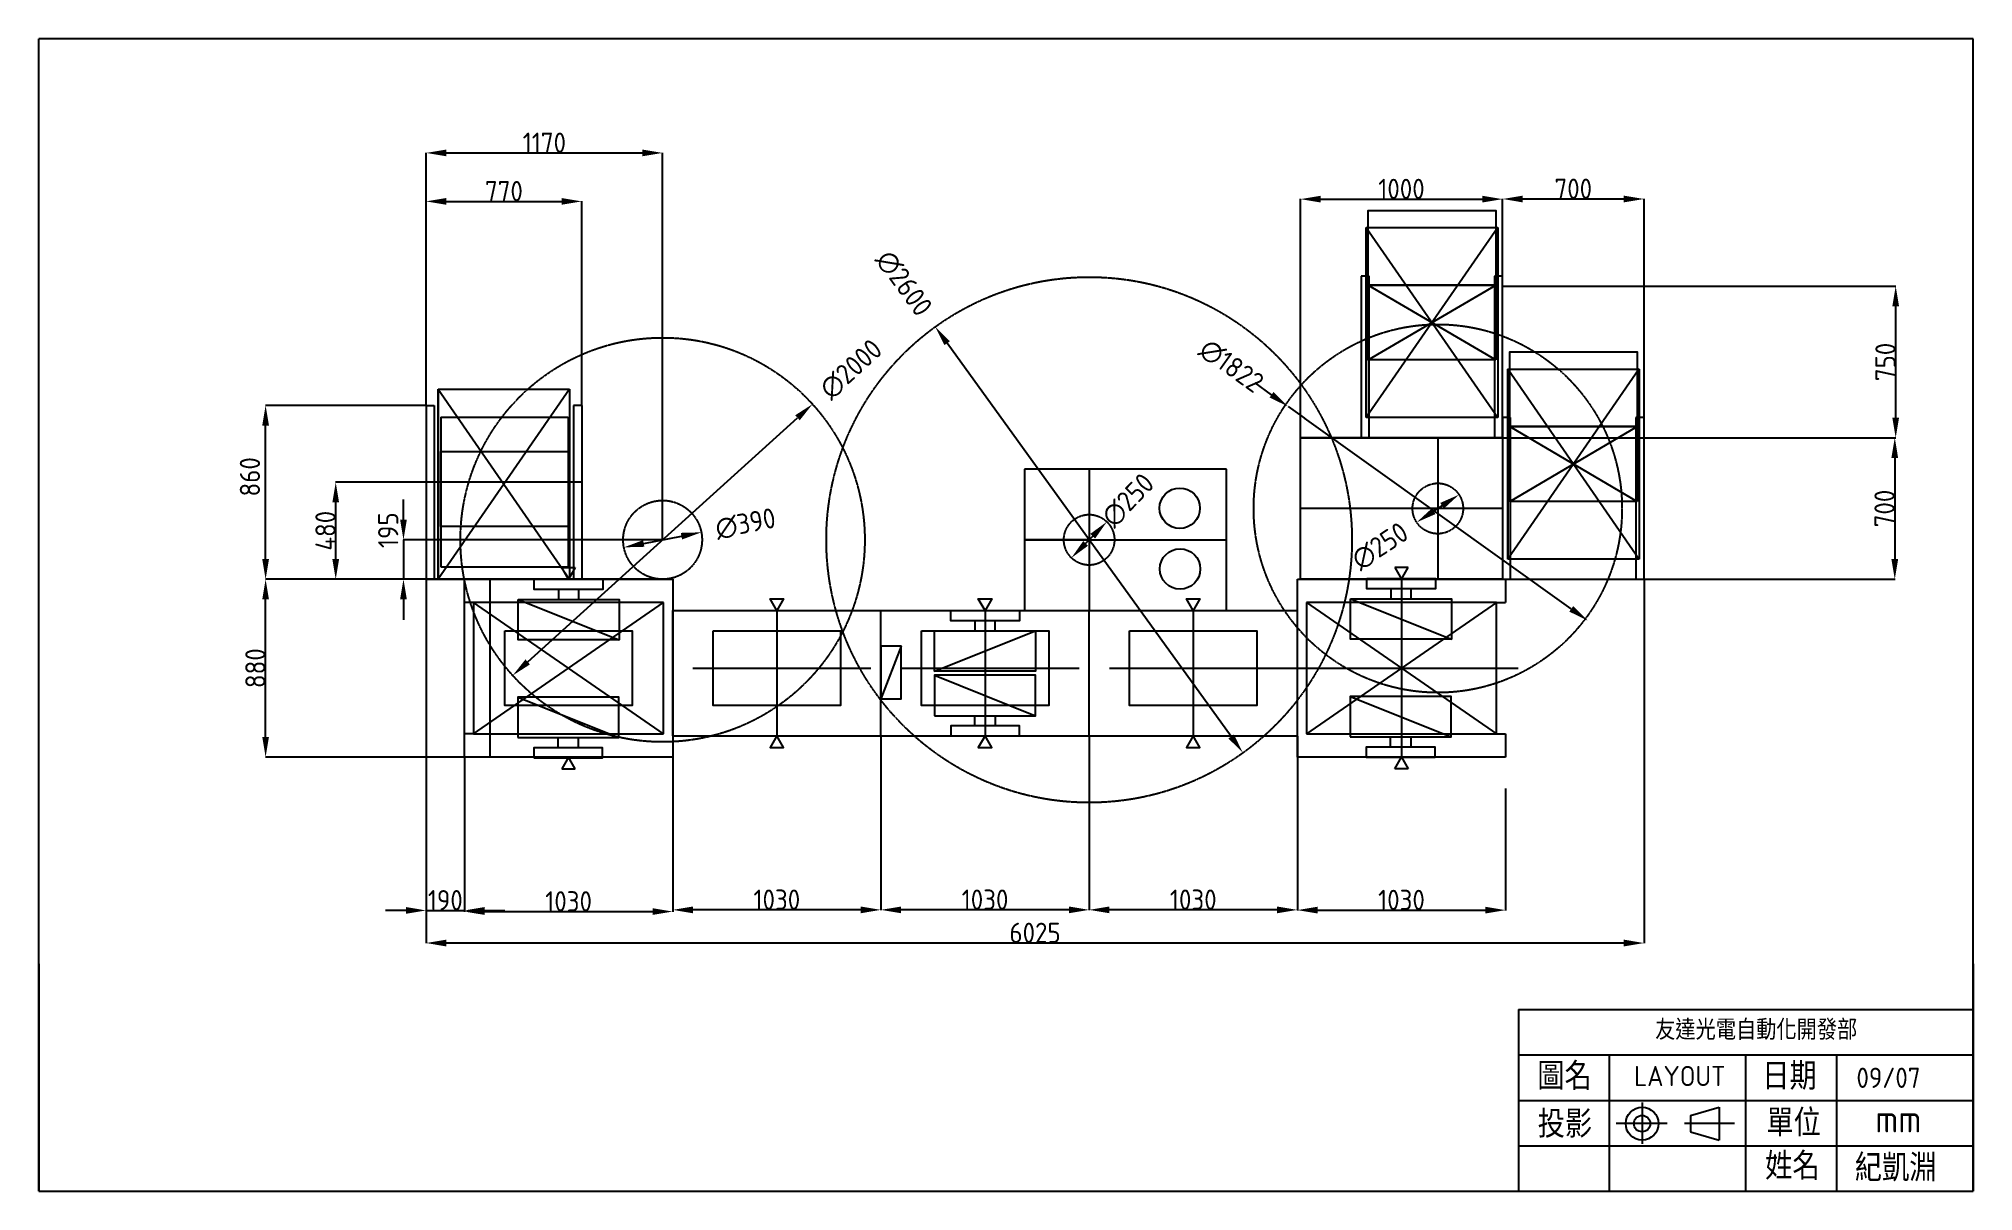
# Model space of a CAD drawing. Extents: x 79128 to 88698, y -4342 to 1360.
import ezdxf

# ---------------------------------------------------------------- set-up
doc = ezdxf.new("R2010")
doc.units = 0
doc.header["$MEASUREMENT"] = 0
doc.linetypes.add('CENTER2', pattern=[1.125, 0.75, -0.125, 0.125, -0.125])
doc.layers.get('0').update_dxf_attribs({"linetype": 'CONTINUOUS'})
doc.layers.get('DEFPOINTS').update_dxf_attribs({"linetype": 'CONTINUOUS'})
for name, color, linetype in [('C10', 1, 'CENTER2'), ('T', 2, 'CONTINUOUS'), ('標註', 3, 'CONTINUOUS'), ('細實', 4, 'CONTINUOUS')]:
    doc.layers.add(name, color=color, linetype=linetype)
doc.styles.get("Standard").update_dxf_attribs({"font": 'isocp.shx', "bigfont": 'chineset.shx'})
doc.dimstyles.new('ISO-25BIG', dxfattribs={"dimtxt": 100, "dimasz": 100, "dimexe": 1.25, "dimexo": 0.625, "dimtad": 1, "dimdec": 4, "dimtxsty": 'STANDARD', "dimcen": 2.5, "dimclrd": 3, "dimclre": 3, "dimclrt": 2, "dimazin": 3, "dimtm": 1e-09, "dimtfac": 1, "dimtdec": 4, "dimtmove": 0, "dimatfit": 3, "dimtolj": 1})

# ---------------------------------------------------------------- blocks, each defined once
blk = doc.blocks.new('FSDGFG')
for p, q in [((7984.2, -1926.7), (7984.2, -1306.7)), ((7984.2, -1306.7), (9014.2, -1306.7)), ((8499.2, -1306.7), (8499.2, -1926.7)), ((9014.2, -1926.7), (9014.2, -1306.7)), ((8084.2, -1591.7), (8964.2, -1591.7)), ((7984.2, -1926.7), (9014.2, -1926.7))]:
    blk.add_line(p, q)
for points in [[(8499.2, -1306.7), (8465.9, -1249.1), (8532.4, -1249.1)], [(8499.2, -1926.7), (8465.9, -1984.3), (8532.4, -1984.3)]]:
    blk.add_lwpolyline(points, close=True)
blk = doc.blocks.new('DFASOIFLKDJ')
blk.add_circle((1208.4, 1350), 125)
at = {"layer": 'C10'}
blk.add_circle((1208.4, 1350), 1300, dxfattribs=at)
blk = doc.blocks.new('FGDFGSFD')
blk.add_circle((-3411.6, 1350), 195)
at = {"layer": 'C10'}
blk.add_circle((-3411.6, 1350), 1000, dxfattribs=at)
blk = doc.blocks.new('BB')
for p, q in [((21810.3, 3020.2), (21843.5, 2962.7)), ((21876.8, 3020.2), (21810.3, 3020.2)), ((21843.5, 2962.7), (21876.8, 3020.2)), ((21328.5, 2082.7), (21328.5, 2962.7)), ((21328.5, 2962.7), (22358.5, 2962.7)), ((22358.5, 2962.7), (22358.5, 2847.7)), ((22313.5, 2847.7), (22358.5, 2847.7)), ((22313.5, 2197.7), (22358.5, 2197.7)), ((22358.5, 2197.7), (22358.5, 2082.7)), ((22358.5, 2082.7), (21328.5, 2082.7)), ((21810.3, 2025.1), (21843.5, 2082.7)), ((21876.8, 2025.1), (21810.3, 2025.1)), ((21843.5, 2082.7), (21876.8, 2025.1))]:
    blk.add_line(p, q)
at = {"layer": '細實'}
for p, q in [((21373.5, 2847.7), (21373.5, 2197.7)), ((22313.5, 2847.7), (21373.5, 2847.7)), ((22313.5, 2847.7), (21373.5, 2197.7)), ((21373.5, 2847.7), (22313.5, 2197.7)), ((22313.5, 2197.7), (22313.5, 2847.7)), ((21373.5, 2197.7), (22313.5, 2197.7))]:
    blk.add_line(p, q, dxfattribs=at)
blk = doc.blocks.new('1122')
for p, q in [((21008.5, 3662.7), (21008.5, 2962.7)), ((21328.5, 3312.7), (20328.5, 3312.7))]:
    blk.add_line(p, q)
blk.add_lwpolyline([(20328.5, 3662.7), (21328.5, 3662.7), (21328.5, 2962.7), (20328.5, 2962.7)], close=True)
blk = doc.blocks.new('543')
for p, q in [((18948.5, 3662.7), (18948.5, 2962.7)), ((19948.5, 3662.7), (18948.5, 3662.7)), ((19268.5, 3662.7), (19268.5, 2962.7)), ((19948.5, 2962.7), (19948.5, 3662.7)), ((18948.5, 3312.7), (19948.5, 3312.7)), ((18948.5, 2962.7), (19948.5, 2962.7))]:
    blk.add_line(p, q)
blk = doc.blocks.new('32344')
at = {"layer": 'C10'}
for radius in [911, 125]:
    blk.add_circle((21008.5, 3312.7), radius, dxfattribs=at)
blk = doc.blocks.new('CAR')
for p, q in [((22718.9, 2847.7), (23658.9, 2847.7)), ((22718.9, 2197.7), (22718.9, 2847.7)), ((23658.9, 2847.7), (23658.9, 2197.7)), ((23658.9, 2197.7), (22718.9, 2197.7))]:
    blk.add_line(p, q)
blk = doc.blocks.new('XX')
at = {"layer": '細實'}
for p, q in [((22099.7, 114.3), (22099.7, -825.7)), ((22099.7, 114.3), (22749.7, -825.7)), ((22749.7, 114.3), (22099.7, -825.7))]:
    blk.add_line(p, q, dxfattribs=at)
at = {"layer": '細實', "rotation": 270}
blk.add_blockref('CAR', (19902, 22833.1), dxfattribs=at)
blk = doc.blocks.new('3ER')
blk.add_lwpolyline([(16172, 3796.8), (16802, 3796.8), (16802, 3426.8), (16172, 3426.8)], close=True)
blk.add_blockref('XX', (-5939.8, 3991.2))
blk = doc.blocks.new('*D339')
at = {"layer": 'DEFPOINTS', "color": 0}
for p in [(81234, -2349.3), (82264, -2349.3), (82264, -2958.2)]:
    blk.add_point(p, dxfattribs=at)
at = {"layer": '標註', "color": 3}
for p, q in [((81234, -2349.9), (81234, -2959.4)), ((82264, -2349.9), (82264, -2959.4)), ((81334, -2958.2), (82164, -2958.2))]:
    blk.add_line(p, q, dxfattribs=at)
for points in [[(81334, -2941.5), (81334, -2974.8), (81234, -2958.2)], [(82164, -2941.5), (82164, -2974.8), (82264, -2958.2)]]:
    blk.add_solid(points, dxfattribs=at)
at = {"layer": '標註', "color": 2, "insert": (81749, -2907.6), "char_height": 100, "attachment_point": 5}
blk.add_mtext('\\A1;1030', dxfattribs=at)
blk = doc.blocks.new('*D340')
at = {"layer": 'DEFPOINTS', "color": 0}
for p in [(81044, -1314.3), (87069, -1314.3), (81044, -3113.9)]:
    blk.add_point(p, dxfattribs=at)
at = {"layer": '標註', "color": 3}
for p, q in [((81044, -1314.9), (81044, -3115.2)), ((87069, -1314.9), (87069, -3115.2)), ((86969, -3113.9), (81144, -3113.9))]:
    blk.add_line(p, q, dxfattribs=at)
for points in [[(81144, -3097.2), (81144, -3130.6), (81044, -3113.9)], [(86969, -3097.2), (86969, -3130.6), (87069, -3113.9)]]:
    blk.add_solid(points, dxfattribs=at)
at = {"layer": '標註', "color": 2, "insert": (84056.5, -3063.3), "char_height": 100, "attachment_point": 5}
blk.add_mtext('\\A1;6025', dxfattribs=at)
blk = doc.blocks.new('*D341')
at = {"layer": 'DEFPOINTS', "color": 0}
for p in [(83294, -2089.3), (82264, -2194.3), (82264, -2949.8)]:
    blk.add_point(p, dxfattribs=at)
at = {"layer": '標註', "color": 3}
for p, q in [((83294, -2089.9), (83294, -2951.1)), ((82264, -2194.9), (82264, -2951.1)), ((83194, -2949.8), (82364, -2949.8))]:
    blk.add_line(p, q, dxfattribs=at)
for points in [[(82364, -2933.2), (82364, -2966.5), (82264, -2949.8)], [(83194, -2933.2), (83194, -2966.5), (83294, -2949.8)]]:
    blk.add_solid(points, dxfattribs=at)
at = {"layer": '標註', "color": 2, "insert": (82779, -2899.2), "char_height": 100, "attachment_point": 5}
blk.add_mtext('\\A1;1030', dxfattribs=at)
blk = doc.blocks.new('*D342')
at = {"layer": 'DEFPOINTS', "color": 0}
for p in [(83294, -2089.3), (84324, -2089.3), (83294, -2949.8)]:
    blk.add_point(p, dxfattribs=at)
at = {"layer": '標註', "color": 3}
for p, q in [((83294, -2089.9), (83294, -2951.1)), ((84324, -2089.9), (84324, -2951.1)), ((84224, -2949.8), (83394, -2949.8))]:
    blk.add_line(p, q, dxfattribs=at)
for points in [[(83394, -2933.2), (83394, -2966.5), (83294, -2949.8)], [(84224, -2933.2), (84224, -2966.5), (84324, -2949.8)]]:
    blk.add_solid(points, dxfattribs=at)
at = {"layer": '標註', "color": 2, "insert": (83809, -2899.2), "char_height": 100, "attachment_point": 5}
blk.add_mtext('\\A1;1030', dxfattribs=at)
blk = doc.blocks.new('*D343')
at = {"layer": 'DEFPOINTS', "color": 0}
for p in [(84324, -2089.3), (85354, -2089.3), (84324, -2949.8)]:
    blk.add_point(p, dxfattribs=at)
at = {"layer": '標註', "color": 3}
for p, q in [((84324, -2089.9), (84324, -2951.1)), ((85354, -2089.9), (85354, -2951.1)), ((85254, -2949.8), (84424, -2949.8))]:
    blk.add_line(p, q, dxfattribs=at)
for points in [[(84424, -2933.2), (84424, -2966.5), (84324, -2949.8)], [(85254, -2933.2), (85254, -2966.5), (85354, -2949.8)]]:
    blk.add_solid(points, dxfattribs=at)
at = {"layer": '標註', "color": 2, "insert": (84839, -2899.2), "char_height": 100, "attachment_point": 5}
blk.add_mtext('\\A1;1030', dxfattribs=at)
blk = doc.blocks.new('*D344')
at = {"layer": 'DEFPOINTS', "color": 0}
for p in [(85354, -2089.3), (86384, -2349.3), (86384, -2951.1)]:
    blk.add_point(p, dxfattribs=at)
at = {"layer": '標註', "color": 3}
for p, q in [((85354, -2089.9), (85354, -2952.3)), ((86384, -2349.9), (86384, -2952.3)), ((85454, -2951.1), (86284, -2951.1))]:
    blk.add_line(p, q, dxfattribs=at)
for points in [[(85454, -2934.4), (85454, -2967.8), (85354, -2951.1)], [(86284, -2934.4), (86284, -2967.8), (86384, -2951.1)]]:
    blk.add_solid(points, dxfattribs=at)
at = {"layer": '標註', "color": 2, "insert": (85869, -2900.5), "char_height": 100, "attachment_point": 5}
blk.add_mtext('\\A1;1030', dxfattribs=at)
blk = doc.blocks.new('*D345')
at = {"layer": 'DEFPOINTS', "color": 0}
for p in [(86369, 566.8), (86369, -59.8), (87069, -514.3)]:
    blk.add_point(p, dxfattribs=at)
at = {"layer": '標註', "color": 3}
for p, q in [((86369, -59.2), (86369, 568)), ((86969, 566.8), (86469, 566.8)), ((87069, -513.6), (87069, 568))]:
    blk.add_line(p, q, dxfattribs=at)
for points in [[(86469, 583.4), (86469, 550.1), (86369, 566.8)], [(86969, 583.4), (86969, 550.1), (87069, 566.8)]]:
    blk.add_solid(points, dxfattribs=at)
at = {"layer": '標註', "color": 2, "insert": (86719, 617.4), "char_height": 100, "attachment_point": 5}
blk.add_mtext('\\A1;700', dxfattribs=at)
blk = doc.blocks.new('*D346')
at = {"layer": 'DEFPOINTS', "color": 0}
for p in [(86369, 566.1), (86369, 135.7), (85369, -614.3)]:
    blk.add_point(p, dxfattribs=at)
at = {"layer": '標註', "color": 3}
for p, q in [((85369, -613.6), (85369, 567.4)), ((85469, 566.1), (86269, 566.1)), ((86369, 136.4), (86369, 567.4))]:
    blk.add_line(p, q, dxfattribs=at)
for points in [[(85469, 582.8), (85469, 549.5), (85369, 566.1)], [(86269, 582.8), (86269, 549.5), (86369, 566.1)]]:
    blk.add_solid(points, dxfattribs=at)
at = {"layer": '標註', "color": 2, "insert": (85869, 616.8), "char_height": 100, "attachment_point": 5}
blk.add_mtext('\\A1;1000', dxfattribs=at)
blk = doc.blocks.new('*D347')
at = {"layer": 'DEFPOINTS', "color": 0}
for p in [(80250.1, -1314.3), (81234, -1314.3), (81234, -2194.3)]:
    blk.add_point(p, dxfattribs=at)
at = {"layer": '標註', "color": 3}
for p, q in [((81233.4, -1314.3), (80248.9, -1314.3)), ((80250.1, -2094.3), (80250.1, -1414.3)), ((81233.4, -2194.3), (80248.9, -2194.3))]:
    blk.add_line(p, q, dxfattribs=at)
for points in [[(80233.5, -1414.3), (80266.8, -1414.3), (80250.1, -1314.3)], [(80233.5, -2094.3), (80266.8, -2094.3), (80250.1, -2194.3)]]:
    blk.add_solid(points, dxfattribs=at)
at = {"layer": '標註', "color": 2, "insert": (80199.5, -1754.3), "char_height": 100, "attachment_point": 5, "rotation": 90}
blk.add_mtext('\\A1;880', dxfattribs=at)
blk = doc.blocks.new('*U318')
at = {"layer": 'T'}
blk.add_text('圖名', height=6, dxfattribs=at).set_placement((1330.43, 30.18))
blk = doc.blocks.new('*U319')
at = {"layer": 'T'}
blk.add_text('投影', height=6, dxfattribs=at).set_placement((1330.51, 19.64))
blk = doc.blocks.new('*U320')
at = {"layer": 'T'}
blk.add_text('單位', height=6, dxfattribs=at).set_placement((1330.12, -0.45))
blk = doc.blocks.new('*U321')
at = {"layer": 'T'}
blk.add_text('日期', height=6, dxfattribs=at).set_placement((1379.88, 30.18))
blk = doc.blocks.new('*U322')
at = {"layer": 'T'}
blk.add_text('姓名', height=6, dxfattribs=at).set_placement((1380.52, 0.41))
blk = doc.blocks.new('*U323')
at = {"layer": 'T'}
blk.add_text('紀凱淵', height=6, dxfattribs=at).set_placement((1400.22, 0.04))
blk = doc.blocks.new('*U324')
at = {"layer": 'T'}
blk.add_text('mm', height=6, dxfattribs=at).set_placement((1355.78, 0.59))
blk = doc.blocks.new('*D325')
at = {"color": 3}
for p, q in [((86369.6, -614.3), (88310.5, -614.3)), ((88309.3, -714.3), (88309.3, -1214.3)), ((87069.6, -1314.3), (88310.5, -1314.3))]:
    blk.add_line(p, q, dxfattribs=at)
for points in [[(88292.6, -714.3), (88325.9, -714.3), (88309.3, -614.3)], [(88292.6, -1214.3), (88325.9, -1214.3), (88309.3, -1314.3)]]:
    blk.add_solid(points, dxfattribs=at)
at = {"layer": 'DEFPOINTS', "color": 0}
for p in [(86369, -614.3), (87069, -1314.3), (88309.3, -1314.3)]:
    blk.add_point(p, dxfattribs=at)
at = {"color": 2, "insert": (88258.7, -964.3), "char_height": 100, "attachment_point": 5, "rotation": 90}
blk.add_mtext('\\A1;700', dxfattribs=at)
blk = doc.blocks.new('*D326')
at = {"color": 3}
for p, q in [((86369.6, 135.7), (88315, 135.7)), ((88313.8, -514.3), (88313.8, 35.7)), ((86369.6, -614.3), (88315, -614.3))]:
    blk.add_line(p, q, dxfattribs=at)
for points in [[(88297.1, 35.7), (88330.5, 35.7), (88313.8, 135.7)], [(88297.1, -514.3), (88330.5, -514.3), (88313.8, -614.3)]]:
    blk.add_solid(points, dxfattribs=at)
at = {"layer": 'DEFPOINTS', "color": 0}
for p in [(86369, 135.7), (88313.8, 135.7), (86369, -614.3)]:
    blk.add_point(p, dxfattribs=at)
at = {"color": 2, "insert": (88263.2, -239.3), "char_height": 100, "attachment_point": 5, "rotation": 90}
blk.add_mtext('\\A1;750', dxfattribs=at)
blk = doc.blocks.new('*D327')
at = {"color": 3}
for p, q in [((81813.4, -834.3), (80595.7, -834.3)), ((80597, -1214.3), (80597, -934.3)), ((81233.4, -1314.3), (80595.7, -1314.3))]:
    blk.add_line(p, q, dxfattribs=at)
for points in [[(80580.3, -934.3), (80613.6, -934.3), (80597, -834.3)], [(80580.3, -1214.3), (80613.6, -1214.3), (80597, -1314.3)]]:
    blk.add_solid(points, dxfattribs=at)
at = {"layer": 'DEFPOINTS', "color": 0}
for p in [(80597, -834.3), (81814, -834.3), (81234, -1314.3)]:
    blk.add_point(p, dxfattribs=at)
at = {"color": 2, "insert": (80546.4, -1074.3), "char_height": 100, "attachment_point": 5, "rotation": 90}
blk.add_mtext('\\A1;480', dxfattribs=at)
blk = doc.blocks.new('*D328')
at = {"color": 3}
for p, q in [((81043.4, -454.3), (80248.9, -454.3)), ((80250.1, -1214.3), (80250.1, -554.3)), ((81363.4, -1314.3), (80248.9, -1314.3))]:
    blk.add_line(p, q, dxfattribs=at)
for points in [[(80233.5, -554.3), (80266.8, -554.3), (80250.1, -454.3)], [(80233.5, -1214.3), (80266.8, -1214.3), (80250.1, -1314.3)]]:
    blk.add_solid(points, dxfattribs=at)
at = {"layer": 'DEFPOINTS', "color": 0}
for p in [(80250.1, -454.3), (81044, -454.3), (81364, -1314.3)]:
    blk.add_point(p, dxfattribs=at)
at = {"color": 2, "insert": (80172.5, -807.6), "char_height": 100, "attachment_point": 5, "rotation": 90}
blk.add_mtext('\\A1;860', dxfattribs=at)
blk = doc.blocks.new('*D329')
at = {"color": 3}
for p, q in [((80932.1, -1019.3), (80932.1, -919.3)), ((82213.4, -1119.3), (80930.8, -1119.3)), ((80932.1, -1119.3), (80932.1, -1314.3)), ((81233.4, -1314.3), (80930.8, -1314.3)), ((80932.1, -1414.3), (80932.1, -1514.3))]:
    blk.add_line(p, q, dxfattribs=at)
for points in [[(80915.4, -1019.3), (80948.7, -1019.3), (80932.1, -1119.3)], [(80915.4, -1414.3), (80948.7, -1414.3), (80932.1, -1314.3)]]:
    blk.add_solid(points, dxfattribs=at)
at = {"layer": 'DEFPOINTS', "color": 0}
for p in [(82214, -1119.3), (80932.1, -1314.3), (81234, -1314.3)]:
    blk.add_point(p, dxfattribs=at)
at = {"color": 2, "insert": (80856.6, -1071.6), "char_height": 100, "attachment_point": 5, "rotation": 90}
blk.add_mtext('\\A1;195', dxfattribs=at)
blk = doc.blocks.new('*D330')
at = {"color": 3}
for p, q in [((81044, -453.6), (81044, 556.2)), ((81144, 555), (81714, 555)), ((81814, -453.6), (81814, 556.2))]:
    blk.add_line(p, q, dxfattribs=at)
for points in [[(81144, 571.7), (81144, 538.3), (81044, 555)], [(81714, 571.7), (81714, 538.3), (81814, 555)]]:
    blk.add_solid(points, dxfattribs=at)
at = {"layer": 'DEFPOINTS', "color": 0}
for p in [(81814, 555), (81044, -454.3), (81814, -454.3)]:
    blk.add_point(p, dxfattribs=at)
at = {"color": 2, "insert": (81429, 605.6), "char_height": 100, "attachment_point": 5}
blk.add_mtext('\\A1;770', dxfattribs=at)
blk = doc.blocks.new('*D331')
at = {"color": 3}
for p, q in [((81044, -453.6), (81044, 796)), ((81144, 794.8), (82114, 794.8)), ((82214, -1118.6), (82214, 796))]:
    blk.add_line(p, q, dxfattribs=at)
for points in [[(81144, 811.4), (81144, 778.1), (81044, 794.8)], [(82114, 811.4), (82114, 778.1), (82214, 794.8)]]:
    blk.add_solid(points, dxfattribs=at)
at = {"layer": 'DEFPOINTS', "color": 0}
for p in [(82214, 794.8), (81044, -454.3), (82214, -1119.3)]:
    blk.add_point(p, dxfattribs=at)
at = {"color": 2, "insert": (81629, 845.4), "char_height": 100, "attachment_point": 5}
blk.add_mtext('\\A1;1170', dxfattribs=at)
blk = doc.blocks.new('*D332')
at = {"color": 3}
for p, q in [((81044, -1314.9), (81044, -2953.8)), ((81234, -2194.9), (81234, -2953.8)), ((80944, -2952.6), (80844, -2952.6)), ((81044, -2952.6), (81234, -2952.6)), ((81334, -2952.6), (81434, -2952.6))]:
    blk.add_line(p, q, dxfattribs=at)
for points in [[(80944, -2935.9), (80944, -2969.2), (81044, -2952.6)], [(81334, -2935.9), (81334, -2969.2), (81234, -2952.6)]]:
    blk.add_solid(points, dxfattribs=at)
at = {"layer": 'DEFPOINTS', "color": 0}
for p in [(81044, -1314.3), (81234, -2194.3), (81234, -2952.6)]:
    blk.add_point(p, dxfattribs=at)
at = {"color": 2, "insert": (81139, -2901.9), "char_height": 100, "attachment_point": 5}
blk.add_mtext('\\A1;190', dxfattribs=at)
blk = doc.blocks.new('*D333')
at = {"color": 3}
blk.add_line((82120.7, -1137.3), (82307.2, -1101.2), dxfattribs=at)
for points in [[(82117.5, -1121), (82123.9, -1153.7), (82022.5, -1156.4)], [(82304.1, -1084.8), (82310.4, -1117.5), (82405.4, -1082.2)]]:
    blk.add_solid(points, dxfattribs=at)
at = {"layer": 'DEFPOINTS', "color": 0}
for p in [(82405.4, -1082.2), (82022.5, -1156.4)]:
    blk.add_point(p, dxfattribs=at)
at = {"color": 2, "insert": (82623.9, -1039.8), "char_height": 100, "attachment_point": 5, "rotation": 10.97178}
blk.add_mtext('\\A1;∅390', dxfattribs=at)
blk = doc.blocks.new('*D334')
at = {"color": 3}
blk.add_line((81546.7, -1723.2), (82881.3, -515.3), dxfattribs=at)
for points in [[(82870.1, -503), (82892.5, -527.7), (82955.4, -448.2)], [(81535.5, -1710.8), (81557.9, -1735.5), (81472.5, -1790.3)]]:
    blk.add_solid(points, dxfattribs=at)
at = {"layer": 'DEFPOINTS', "color": 0}
for p in [(82955.4, -448.2), (81472.5, -1790.3)]:
    blk.add_point(p, dxfattribs=at)
at = {"color": 2, "insert": (83146.3, -275.5), "char_height": 100, "attachment_point": 5, "rotation": 42.14621}
blk.add_mtext('\\A1;∅2000', dxfattribs=at)
blk = doc.blocks.new('*D335')
at = {"color": 3}
blk.add_line((85026.5, -2092.1), (83621.5, -146.4), dxfattribs=at)
for points in [[(83635, -136.6), (83607.9, -156.2), (83562.9, -65.3)], [(85040, -2082.4), (85013, -2101.9), (85085, -2173.2)]]:
    blk.add_solid(points, dxfattribs=at)
at = {"layer": 'DEFPOINTS', "color": 0}
for p in [(83562.9, -65.3), (85085, -2173.2)]:
    blk.add_point(p, dxfattribs=at)
at = {"color": 2, "insert": (83407.7, 149.6), "char_height": 100, "attachment_point": 5, "rotation": 305.83365}
blk.add_mtext('\\A1;∅2600', dxfattribs=at)
blk = doc.blocks.new('*D336')
at = {"color": 3}
blk.add_line((84306.5, -1137.1), (84341.5, -1101.4), dxfattribs=at)
for points in [[(84329.6, -1089.8), (84353.4, -1113.1), (84411.6, -1030.1)], [(84294.6, -1125.4), (84318.3, -1148.8), (84236.4, -1208.4)]]:
    blk.add_solid(points, dxfattribs=at)
at = {"layer": 'DEFPOINTS', "color": 0}
for p in [(84411.6, -1030.1), (84236.4, -1208.4)]:
    blk.add_point(p, dxfattribs=at)
at = {"color": 2, "insert": (84516.5, -923.4), "char_height": 100, "attachment_point": 5, "rotation": 45.49175}
blk.add_mtext('\\A1;∅250', dxfattribs=at)
blk = doc.blocks.new('*D337')
at = {"color": 3}
blk.add_line((86069.9, -950.6), (86028, -977.9), dxfattribs=at)
for points in [[(86060.8, -936.6), (86079, -964.5), (86153.6, -895.9)], [(86018.9, -964), (86037.2, -991.9), (85944.3, -1032.6)]]:
    blk.add_solid(points, dxfattribs=at)
at = {"layer": 'DEFPOINTS', "color": 0}
for p in [(86153.6, -895.9), (85944.3, -1032.6)]:
    blk.add_point(p, dxfattribs=at)
at = {"color": 2, "insert": (85763.1, -1151), "char_height": 100, "attachment_point": 5, "rotation": 33.15691}
blk.add_mtext('\\A1;∅250', dxfattribs=at)
blk = doc.blocks.new('*D338')
at = {"color": 3}
for p, q in [((85226.3, -401.6), (85145, -343.4)), ((85307.7, -459.7), (85389.1, -517.8)), ((86708.9, -1460.7), (85389.1, -517.8))]:
    blk.add_line(p, q, dxfattribs=at)
for points in [[(85236, -388), (85216.6, -415.1), (85307.7, -459.7)], [(86718.6, -1447.1), (86699.2, -1474.3), (86790.3, -1518.8)]]:
    blk.add_solid(points, dxfattribs=at)
at = {"layer": 'DEFPOINTS', "color": 0}
for p in [(85307.7, -459.7), (86790.3, -1518.8)]:
    blk.add_point(p, dxfattribs=at)
at = {"color": 2, "insert": (85027.2, -259.3), "char_height": 100, "attachment_point": 5, "rotation": 324.45846}
blk.add_mtext('\\A1;∅1822', dxfattribs=at)
blk = doc.blocks.new('DSFADADFDF')
for p, q in [((72030.1, -1274.3), (71230.1, -1274.3)), ((71230.1, -1274.3), (71230.1, -1314.3)), ((71230.1, -1314.3), (72030.1, -1314.3)), ((72030.1, -1314.3), (72030.1, -1274.3))]:
    blk.add_line(p, q)
blk = doc.blocks.new('YYY')
for p, q in [((22507, 3789.9), (22877, 3159.9)), ((22877, 3789.9), (22507, 3159.9))]:
    blk.add_line(p, q)
for points in [[(22507, 3159.9), (22507, 3789.9), (22877, 3789.9), (22877, 3159.9)], [(22877, 3159.9), (22877, 3789.9), (23247, 3789.9), (23247, 3159.9)]]:
    blk.add_lwpolyline(points, close=True)
at = {"rotation": 270}
blk.add_blockref('XX', (23047.8, 25899.6), dxfattribs=at)
blk = doc.blocks.new('DACDDFSFDA')
for name, p in [('DSFADADFDF', (0, 660)), ('YYY', (49108.1, -4440.2)), ('DSFADADFDF', (0, 0))]:
    blk.add_blockref(name, p)

msp = doc.modelspace()

# ---------------------------------------------------------------- linework, layer by layer
for p, q in [((79127.60004, -4342.06601), (79127.60004, 1359.84205)), ((88697.78762, 1359.84205), (79127.60008, 1359.84205)), ((88697.78762, -4342.06601), (88697.78762, 1359.84205)), ((81043.9783, -454.26377), (81043.9783, -1314.26377)), ((81043.9783, -454.26377), (81083.9783, -454.26377)), ((81083.9783, -454.26377), (81083.9783, -470.58204)), ((81083.9783, -470.58204), (81083.9783, -1314.26377)), ((81813.9783, -454.26377), (81773.9783, -454.26377)), ((81773.9783, -454.26377), (81773.9783, -470.58204)), ((81773.9783, -470.58204), (81773.9783, -1314.26377)), ((81813.9783, -454.26377), (81813.9783, -1314.26377)), ((81116.13819, -512.91634), (81116.13819, -1252.91634)), ((81116.13819, -512.91634), (81746.13819, -512.91634)), ((81746.13819, -512.91634), (81746.13819, -1252.91634)), ((86318.9783, -614.26377), (85368.9783, -614.26377)), ((86368.9783, -614.26377), (86318.9783, -614.26377)), ((84323.9783, -1119.26377), (84003.9783, -1119.26377)), ((81043.9783, -1314.26377), (81813.9783, -1314.26377)), ((81116.13819, -1252.91634), (81746.13819, -1252.91634)), ((81363.9783, -1314.26377), (82133.9783, -1314.26377)), ((82263.9783, -1314.26377), (81748.9783, -1314.26377)), ((82263.9783, -1314.26377), (82006.4783, -1314.26377)), ((85868.9783, -1314.26377), (85868.9783, -2194.26377)), ((86408.9783, -1314.26377), (87028.97832, -1314.26377)), ((81498.9783, -1414.26377), (81998.9783, -1614.26377)), ((85617.08474, -1410.98404), (86117.08474, -1610.98404)), ((83808.9783, -1469.26377), (83808.9783, -2089.26377)), ((83558.9783, -1769.26377), (84058.9783, -1569.26377)), ((83393.9783, -1645.98404), (83293.9783, -1905.98404)), ((83558.9783, -1789.26377), (84058.9783, -1989.26377)), ((85303.9783, -1754.26377), (86447.04704, -1754.26377)), ((81497.08474, -1897.54351), (81997.08474, -2097.54351)), ((85615.19118, -1894.26377), (86115.19118, -2094.26377)), ((79127.60004, -3217.06601), (79127.60004, -4342.06601)), ((88697.78762, -3217.06601), (88697.78762, -4342.06601)), ((86447.78762, -3442.06601), (88697.78762, -3442.06601)), ((86447.78762, -3442.06601), (86447.78762, -4342.06601)), ((86447.78762, -3667.06601), (88697.78762, -3667.06601)), ((86897.78762, -4342.06601), (86897.78762, -3667.06601)), ((87572.78762, -4342.06601), (87572.78762, -3667.06601)), ((88022.78762, -4342.06601), (88022.78762, -3667.06601)), ((86447.78762, -3892.06601), (88697.78762, -3892.06601)), ((87059.23841, -3902.32165), (87059.23841, -4107.68077)), ((87182.64129, -4007.26111), (86930.76412, -4007.26111)), ((87515.66011, -4007.26111), (87268.85434, -4007.26111)), ((87299.28245, -3966.71222), (87441.28032, -3926.11947)), ((87299.28245, -3966.71222), (87299.28245, -4047.81)), ((87441.28032, -3926.11947), (87441.28032, -4088.40274)), ((87299.28245, -4047.81), (87441.28032, -4088.40274)), ((86447.78762, -4117.06601), (88697.78762, -4117.06601)), ((79127.60008, -4342.06601), (88697.78762, -4342.06601)), ((86447.78762, -4342.06601), (88697.78762, -4342.06601))]:
    msp.add_line(p, q)
for points in [[(81233.9783, -1314.26377), (81359.68884, -1314.26377), (81359.68884, -2194.26377), (81233.9783, -2194.26377)], [(81578.9783, -1314.26377), (81918.9783, -1314.26377), (81918.9783, -1364.26377), (81578.9783, -1364.26377)], [(85697.08474, -1310.98404), (86037.08474, -1310.98404), (86037.08474, -1360.98404), (85697.08474, -1360.98404)], [(81498.9783, -1414.26377), (81998.9783, -1414.26377), (81998.9783, -1614.26377), (81498.9783, -1614.26377)], [(85617.08474, -1410.98404), (86117.08474, -1410.98404), (86117.08474, -1610.98404), (85617.08474, -1610.98404)], [(83638.9783, -1469.26377), (83978.9783, -1469.26377), (83978.9783, -1519.26377), (83638.9783, -1519.26377)], [(81433.9783, -1569.26377), (82063.9783, -1569.26377), (82063.9783, -1939.26377), (81433.9783, -1939.26377)], [(82463.9783, -1569.26377), (83093.9783, -1569.26377), (83093.9783, -1939.26377), (82463.9783, -1939.26377)], [(83493.9783, -1569.26377), (84123.9783, -1569.26377), (84123.9783, -1939.26377), (83493.9783, -1939.26377)], [(83558.9783, -1569.26377), (84058.9783, -1569.26377), (84058.9783, -1769.26377), (83558.9783, -1769.26377)], [(84523.9783, -1569.26377), (85153.9783, -1569.26377), (85153.9783, -1939.26377), (84523.9783, -1939.26377)], [(83293.9783, -1905.98404), (83393.9783, -1905.98404), (83393.9783, -1645.98404), (83293.9783, -1645.98404)], [(83558.9783, -1989.26377), (84058.9783, -1989.26377), (84058.9783, -1789.26377), (83558.9783, -1789.26377)], [(81497.08474, -2097.54351), (81997.08474, -2097.54351), (81997.08474, -1897.54351), (81497.08474, -1897.54351)], [(85615.19118, -2094.26377), (86115.19118, -2094.26377), (86115.19118, -1894.26377), (85615.19118, -1894.26377)], [(83638.9783, -2089.26377), (83978.9783, -2089.26377), (83978.9783, -2039.26377), (83638.9783, -2039.26377)], [(81577.08474, -2197.54351), (81917.08474, -2197.54351), (81917.08474, -2147.54351), (81577.08474, -2147.54351)], [(85695.19118, -2194.26377), (86035.19118, -2194.26377), (86035.19118, -2144.26377), (85695.19118, -2144.26377)]]:
    msp.add_lwpolyline(points, close=True)
for points in [[(81698.9783, -1364.26377), (81698.9783, -1414.26377), (81798.9783, -1414.26377), (81798.9783, -1364.26377)], [(85817.08474, -1360.98404), (85817.08474, -1410.98404), (85917.08474, -1410.98404), (85917.08474, -1360.98404)], [(83758.9783, -1519.26377), (83758.9783, -1569.26377), (83858.9783, -1569.26377), (83858.9783, -1519.26377)], [(83758.9783, -2039.26377), (83758.9783, -1989.26377), (83858.9783, -1989.26377), (83858.9783, -2039.26377)], [(81697.08474, -2147.54351), (81697.08474, -2097.54351), (81797.08474, -2097.54351), (81797.08474, -2147.54351)], [(85815.19118, -2144.26377), (85815.19118, -2094.26377), (85915.19118, -2094.26377), (85915.19118, -2144.26377)]]:
    msp.add_lwpolyline(points)
for centre, radius in [((84772.30088, -962.87674), 100), ((84773.73895, -1263.39446), 100), ((87059.23841, -4007.26111), 81.14163), ((87059.23841, -4007.26111), 40.54889)]:
    msp.add_circle(centre, radius)

# ---------------------------------------------------------------- block references
for name, p, rotation in [('DACDDFSFDA', (85054.71446, -71844.362), 90), ('DACDDFSFDA', (85754.71454, -72544.36195), 90), ('BB', (103592.52294, 768.41445), 180)]:
    msp.add_blockref(name, p, dxfattribs=dict(rotation=rotation))
for name, p in [('32344', (65040.43365, -4276.942)), ('1122', (65040.43365, -4276.942)), ('543', (65055.43365, -4431.942)), ('BB', (64025.43365, -4276.942)), ('FSDGFG', (74279.81475, -162.54832)), ('FSDGFG', (75309.81475, -162.54832)), ('FSDGFG', (76339.81475, -162.54832))]:
    msp.add_blockref(name, p)
at = {"xscale": 22.5, "yscale": 22.5, "zscale": 22.5}
for name, p in [('*U318', (56606.10903, -4519.21094)), ('*U321', (56606.10903, -4519.21094)), ('*U320', (57746.37479, -4060.7428)), ('*U319', (56606.10903, -4519.21094)), ('*U324', (57707.84044, -4064.2427)), ('*U322', (56606.10903, -4294.21094)), ('*U323', (56606.10903, -4294.21094))]:
    msp.add_blockref(name, p, dxfattribs=at)
at = {"layer": 'C10'}
for name, p in [('DFASOIFLKDJ', (83115.60614, -2469.26377)), ('FGDFGSFD', (85625.60614, -2469.26377))]:
    msp.add_blockref(name, p, dxfattribs=at)
at = {"layer": '細實'}
msp.add_blockref('3ER', (64944.0967, -4479.69419), dxfattribs=at)

# ---------------------------------------------------------------- texts
at = {"char_height": 100, "attachment_point": 1}
for s, width, insert in [('友達光電自動化開發部', 2250, (87123.88995, -3492.81248)), ('LAYOUT', 675, (87019.68788, -3721.79997)), ('09/07', 675, (88119.8065, -3730.52386))]:
    msp.add_mtext_dynamic_manual_height_columns(s, width=width, gutter_width=12.5, heights=[0], dxfattribs=dict(at, insert=insert))

# ---------------------------------------------------------------- dimensions: what is measured, and where the dimension line sits
for base, p1, p2, picture, middle in [((82213.9783, 794.76847), (81043.9783, -454.26377), (82213.9783, -1119.26377), '*D331', (81628.9783, 845.39347)), ((81813.9783, 554.98836), (81043.9783, -454.26377), (81813.9783, -454.26377), '*D330', (81428.9783, 605.61336)), ((81233.9783, -2952.56495), (81043.9783, -1314.26377), (81233.9783, -2194.26377), '*D332', (81138.9783, -2901.93995))]:
    dim = msp.add_linear_dim(base=base, p1=p1, p2=p2, dimstyle='ISO-25BIG')
    dim.commit()
    dim.dimension.update_dxf_attribs({"geometry": picture, "text_midpoint": middle})
for p1, p2, picture, middle in [((85085.04231, -2173.2), (83562.91428, -65.32755), '*D335', (83407.68319, 149.63948)), ((81472.54339, -1790.28857), (82955.4132, -448.23898), '*D334', (83146.27842, -275.49922)), ((84236.3518, -1208.40746), (84411.60479, -1030.12008), '*D336', (84516.48673, -923.42218)), ((82022.54269, -1156.37724), (82405.4139, -1082.1503), '*D333', (82623.89349, -1039.79384)), ((86153.62528, -895.89704), (85944.33132, -1032.6305), '*D337', (85763.12579, -1151.01355))]:
    dim = msp.add_diameter_dim_2p(p1=p1, p2=p2, dimstyle='ISO-25BIG')
    dim.commit()
    dim.dimension.update_dxf_attribs({"geometry": picture, "text_midpoint": middle, "dimtype": 163})
for base, p1, p2, picture, middle in [((88313.78873, 135.73623), (86368.9783, -614.26377), (86368.9783, 135.73623), '*D326', (88263.16373, -239.26377)), ((88309.27861, -1314.26377), (86368.9783, -614.26377), (87068.97832, -1314.26377), '*D325', (88258.65361, -964.26377)), ((80596.97927, -834.26377), (81233.9783, -1314.26377), (81813.9783, -834.26377), '*D327', (80546.35427, -1074.26377))]:
    dim = msp.add_linear_dim(base=base, p1=p1, p2=p2, angle=90, dimstyle='ISO-25BIG')
    dim.commit()
    dim.dimension.update_dxf_attribs({"geometry": picture, "text_midpoint": middle})
dim = msp.add_diameter_dim_2p(p1=(86790.25379, -1518.82173), p2=(85307.7028, -459.70581), dimstyle='ISO-25BIG', override={"dimtad": 3})
dim.commit()
dim.dimension.update_dxf_attribs({"geometry": '*D338', "text_midpoint": (85027.17948, -259.30346), "dimtype": 163})
for base, p1, p2, picture, middle in [((80250.13382, -454.26377), (81363.9783, -1314.26377), (81043.9783, -454.26377), '*D328', (80172.54478, -807.61116)), ((80932.072, -1314.26377), (82213.9783, -1119.26377), (81233.9783, -1314.26377), '*D329', (80856.58474, -1071.55056))]:
    dim = msp.add_linear_dim(base=base, p1=p1, p2=p2, angle=90, dimstyle='ISO-25BIG')
    dim.commit()
    dim.dimension.update_dxf_attribs({"geometry": picture, "text_midpoint": middle, "dimtype": 160})
at = {"layer": '標註'}
for base, p1, p2, picture, middle in [((86368.9783, 566.1457), (85368.9783, -614.26377), (86368.9783, 135.73623), '*D346', (85868.9783, 616.7707)), ((86368.9783, 566.76017), (87068.97832, -514.26371), (86368.9783, -59.81084), '*D345', (86718.97831, 617.38517)), ((81043.9783, -3113.90459), (87068.97832, -1314.26371), (81043.9783, -1314.26377), '*D340', (84056.47831, -3063.26975)), ((82263.9783, -2949.84929), (83293.9783, -2089.26377), (82263.9783, -2194.26377), '*D341', (82778.9783, -2899.22429)), ((83293.9783, -2949.84929), (84323.9783, -2089.26377), (83293.9783, -2089.26377), '*D342', (83808.9783, -2899.22429)), ((84323.9783, -2949.84929), (85353.9783, -2089.26377), (84323.9783, -2089.26377), '*D343', (84838.9783, -2899.22429)), ((86383.9783, -2951.09929), (85353.9783, -2089.26377), (86383.9783, -2349.26377), '*D344', (85868.9783, -2900.47429)), ((82263.9783, -2958.18263), (81233.9783, -2349.26377), (82263.9783, -2349.26377), '*D339', (81748.9783, -2907.55763))]:
    dim = msp.add_linear_dim(base=base, p1=p1, p2=p2, dimstyle='ISO-25BIG', dxfattribs=at)
    dim.commit()
    dim.dimension.update_dxf_attribs({"geometry": picture, "text_midpoint": middle})
dim = msp.add_linear_dim(base=(80250.13382, -1314.26377), p1=(81233.9783, -2194.26377), p2=(81233.9783, -1314.26377), angle=90, dimstyle='ISO-25BIG', dxfattribs=at)
dim.commit()
dim.dimension.update_dxf_attribs({"geometry": '*D347', "text_midpoint": (80199.50882, -1754.26377)})

doc.saveas('drawing.dxf')
